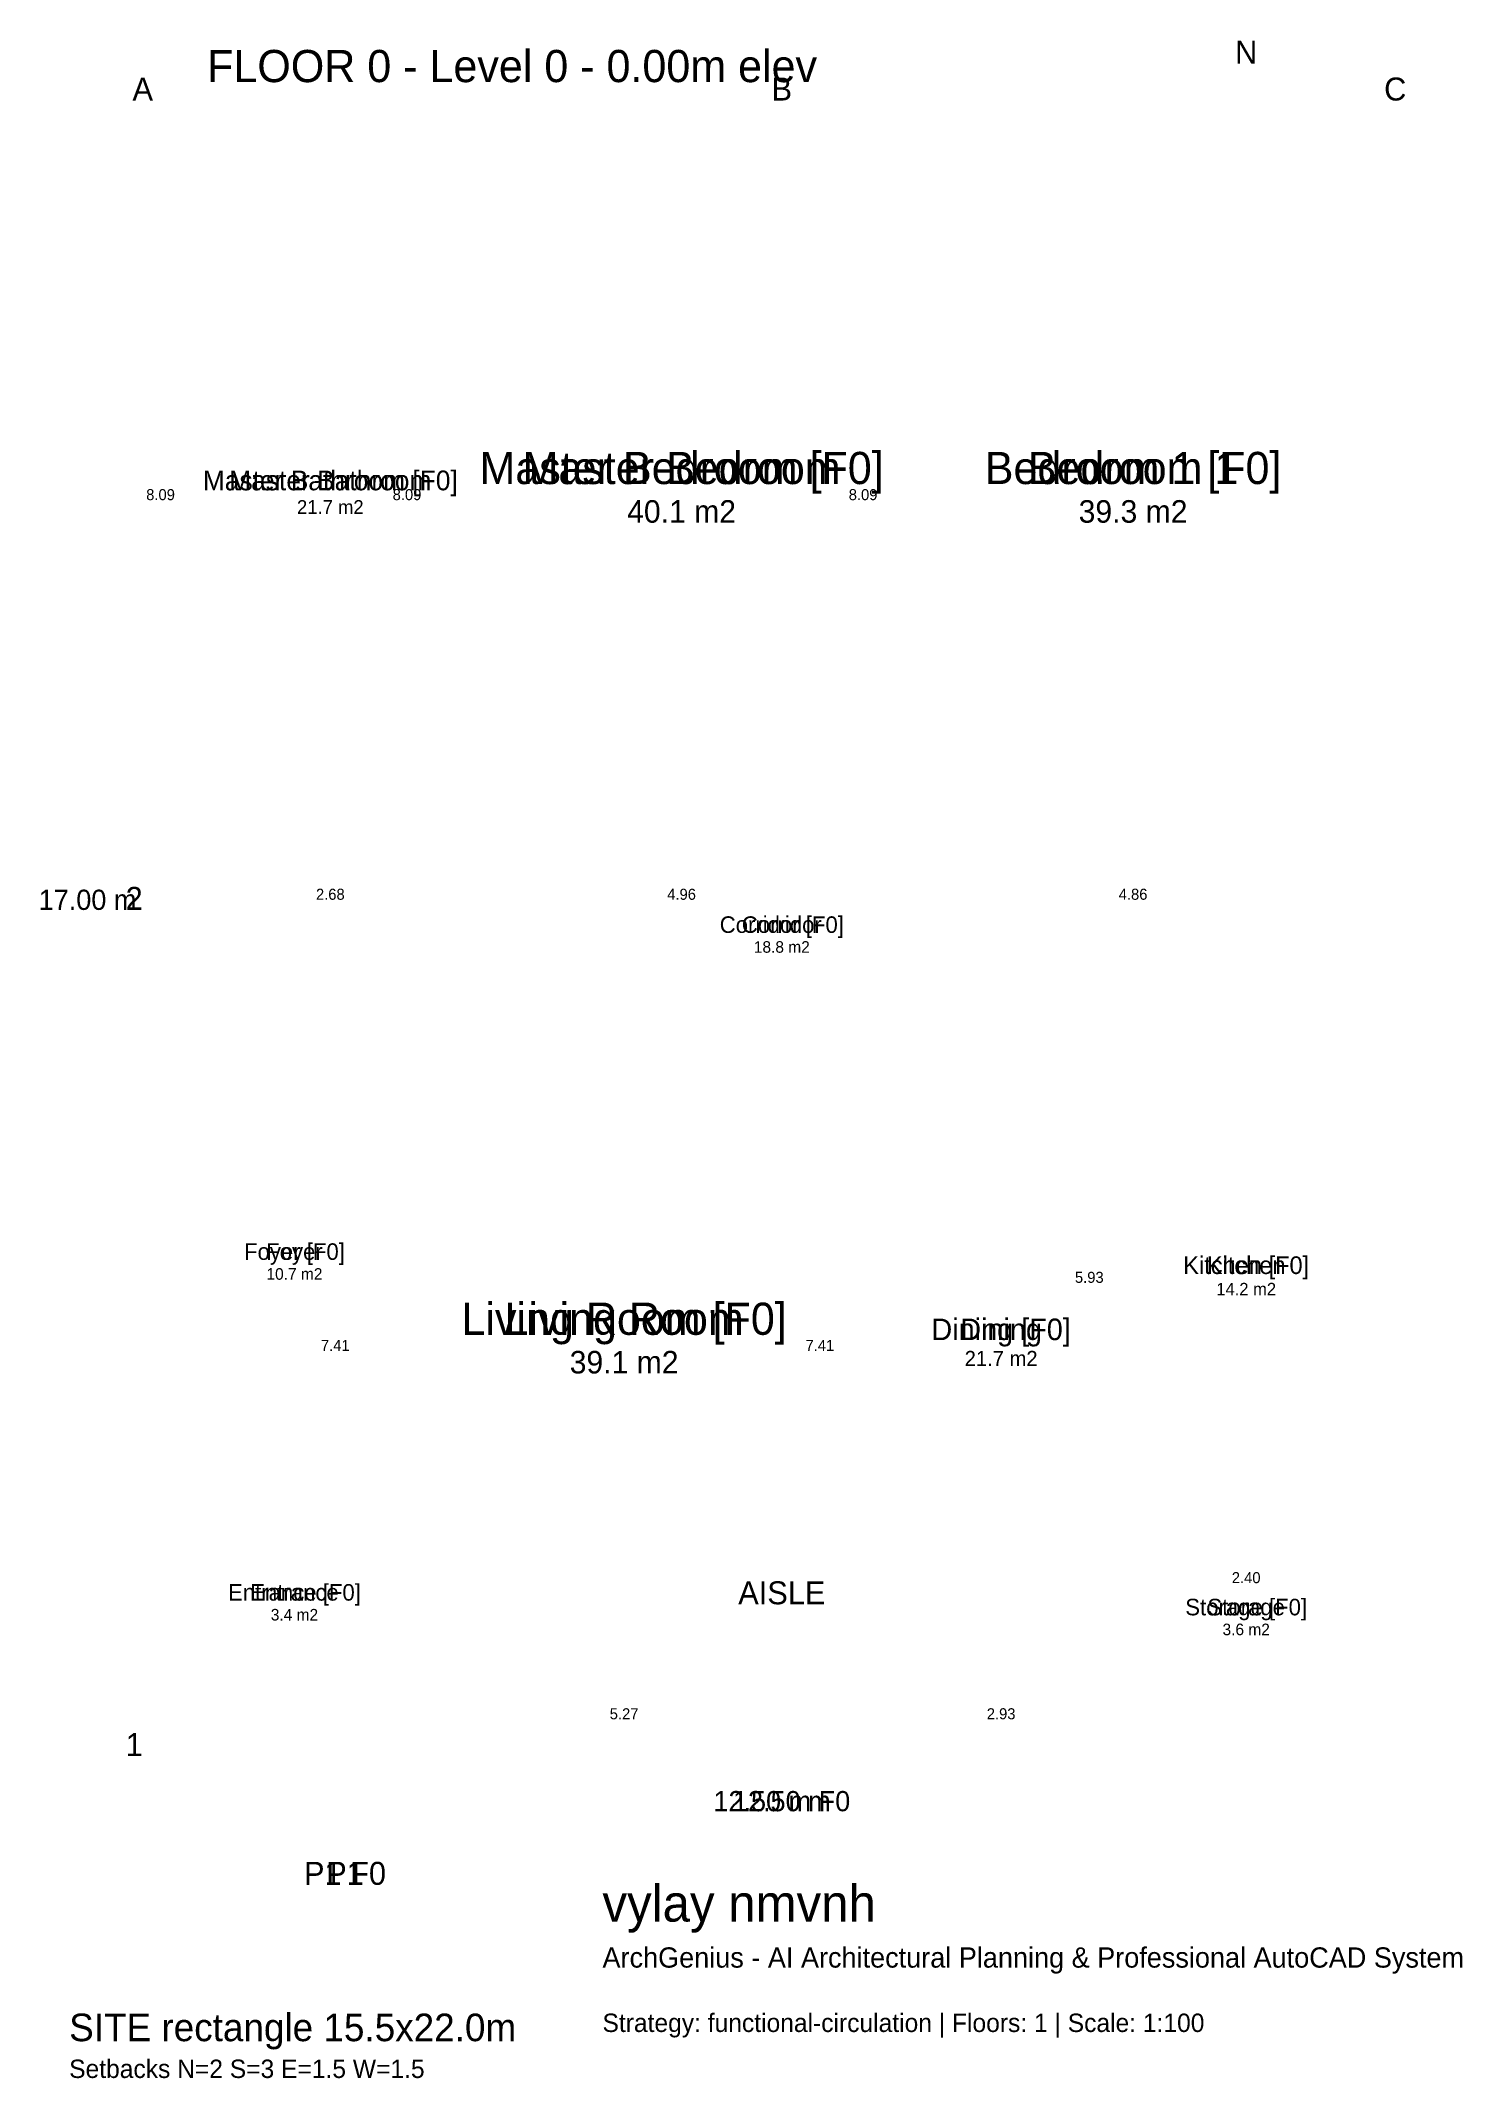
# Model space of a CAD drawing. Extents: x -309 to 15150, y -1203 to 20950.
import ezdxf
from ezdxf.enums import TextEntityAlignment as Align

# ---------------------------------------------------------------- set-up
doc = ezdxf.new("R2010")
doc.units = 0

msp = doc.modelspace()

# ---------------------------------------------------------------- texts
at = {"layer": 'A-AXIS-TEXT'}
for s, p in [('A', (800, 20300)), ('B', (7750, 20300))]:
    msp.add_text(s, height=250, dxfattribs=at).set_placement(p, align=Align.CENTER)
msp.add_text('C', height=250, dxfattribs=at).set_placement((14300, 20300))
for s, p in [('2', (800, 11500)), ('1', (800, 2300))]:
    msp.add_text(s, height=250, dxfattribs=at).set_placement(p, align=Align.RIGHT)
at = {"layer": 'A-DIMS'}
for s, p in [('8.09', (1150, 15955)), ('8.09', (3830, 15955)), ('8.09', (8790, 15955)), ('5.93', (11250, 7445)), ('7.41', (3050, 6705)), ('7.41', (8320, 6705))]:
    msp.add_text(s, height=120, dxfattribs=at).set_placement(p, align=Align.RIGHT)
for s, height, p in [('17.00 m', 220, (200, 11500)), ('2.68', 120, (2840, 11610)), ('4.96', 120, (6660, 11610)), ('4.86', 120, (11570, 11610)), ('2.40', 120, (12800, 4180)), ('5.27', 120, (6035, 2700)), ('2.93', 120, (10135, 2700)), ('12.50 m', 220, (7750, 1700))]:
    msp.add_text(s, height=height, dxfattribs=at).set_placement(p, align=Align.CENTER)
at = {"layer": 'A-FLOOR-0-A-DIMS'}
for s, p in [('8.09', (1150, 15955)), ('8.09', (3830, 15955)), ('8.09', (8790, 15955)), ('5.93', (11250, 7445)), ('7.41', (3050, 6705)), ('7.41', (8320, 6705))]:
    msp.add_text(s, height=120, dxfattribs=at).set_placement(p, align=Align.RIGHT)
for s, height, p in [('17.00 m', 220, (200, 11500)), ('2.68', 120, (2840, 11610)), ('4.96', 120, (6660, 11610)), ('4.86', 120, (11570, 11610)), ('2.40', 120, (12800, 4180)), ('5.27', 120, (6035, 2700)), ('2.93', 120, (10135, 2700)), ('12.50 m F0', 220, (7750, 1700))]:
    msp.add_text(s, height=height, dxfattribs=at).set_placement(p, align=Align.CENTER)
at = {"layer": 'A-FLOOR-0-A-PARKING'}
for s, p in [('AISLE', (7750, 3950)), ('P1 F0', (3000, 900))]:
    msp.add_text(s, height=250, dxfattribs=at).set_placement(p, align=Align.CENTER)
at = {"layer": 'A-FLOOR-0-A-ROOM'}
msp.add_text('FLOOR 0 - Level 0 - 0.00m elev', height=350, dxfattribs=at).set_placement((1500, 20500))
for s, height, p in [('Master Bedroom [F0]', 350, (6660, 16130)), ('Bedroom 1 [F0]', 350, (11570, 16130)), ('Master Bathroom [F0]', 214.4, (2840, 16062.2)), ('21.7 m2', 150.08, (2840, 15804.92)), ('40.1 m2', 245, (6660, 15710)), ('39.3 m2', 245, (11570, 15710)), ('Corridor [F0]', 180, (7750, 11250)), ('18.8 m2', 126, (7750, 11034)), ('Foyer [F0]', 180, (2450, 7695)), ('10.7 m2', 126, (2450, 7479)), ('Kitchen [F0]', 192, (12800, 7541)), ('14.2 m2', 134.4, (12800, 7310.6)), ('Living Room [F0]', 350, (6035, 6880)), ('Dining [F0]', 234.4, (10135, 6822.2)), ('39.1 m2', 245, (6035, 6460)), ('21.7 m2', 164.08, (10135, 6540.92)), ('Entrance [F0]', 180, (2450, 3990)), ('Storage [F0]', 180, (12800, 3830)), ('3.4 m2', 126, (2450, 3774)), ('3.6 m2', 126, (12800, 3614))]:
    msp.add_text(s, height=height, dxfattribs=at).set_placement(p, align=Align.CENTER)
at = {"layer": 'A-NORTH'}
msp.add_text('N', height=250, dxfattribs=at).set_placement((12800, 20700), align=Align.CENTER)
at = {"layer": 'A-PARKING'}
for s, p in [('AISLE', (7750, 3950)), ('P1', (3000, 900))]:
    msp.add_text(s, height=250, dxfattribs=at).set_placement(p, align=Align.CENTER)
at = {"layer": 'A-ROOM'}
msp.add_text('FLOOR 0 - Level 0', height=350, dxfattribs=at).set_placement((1500, 20500))
for s, height, p in [('Master Bedroom', 350, (6660, 16130)), ('Bedroom 1', 350, (11570, 16130)), ('Master Bathroom', 214.4, (2840, 16062.2)), ('21.7 m2', 150.08, (2840, 15804.92)), ('40.1 m2', 245, (6660, 15710)), ('39.3 m2', 245, (11570, 15710)), ('Corridor', 180, (7750, 11250)), ('18.8 m2', 126, (7750, 11034)), ('Foyer', 180, (2450, 7695)), ('10.7 m2', 126, (2450, 7479)), ('Kitchen', 192, (12800, 7541)), ('14.2 m2', 134.4, (12800, 7310.6)), ('Living Room', 350, (6035, 6880)), ('Dining', 234.4, (10135, 6822.2)), ('39.1 m2', 245, (6035, 6460)), ('21.7 m2', 164.08, (10135, 6540.92)), ('Entrance', 180, (2450, 3990)), ('Storage', 180, (12800, 3830)), ('3.4 m2', 126, (2450, 3774)), ('3.6 m2', 126, (12800, 3614))]:
    msp.add_text(s, height=height, dxfattribs=at).set_placement(p, align=Align.CENTER)
at = {"layer": 'A-SETBACK'}
msp.add_text('Setbacks N=2 S=3 E=1.5 W=1.5', height=200, dxfattribs=at).set_placement((0, -1200))
at = {"layer": 'A-SITE'}
msp.add_text('SITE rectangle 15.5x22.0m', height=300, dxfattribs=at).set_placement((0, -800))
at = {"layer": 'A-TITLE'}
for s, height, p in [('vylay nmvnh', 400, (5800, 500)), ('ArchGenius - AI Architectural Planning & Professional AutoCAD System', 220, (5800, 0)), ('Strategy: functional-circulation | Floors: 1 | Scale: 1:100', 200, (5800, -700))]:
    msp.add_text(s, height=height, dxfattribs=at).set_placement(p)

doc.saveas('drawing.dxf')
